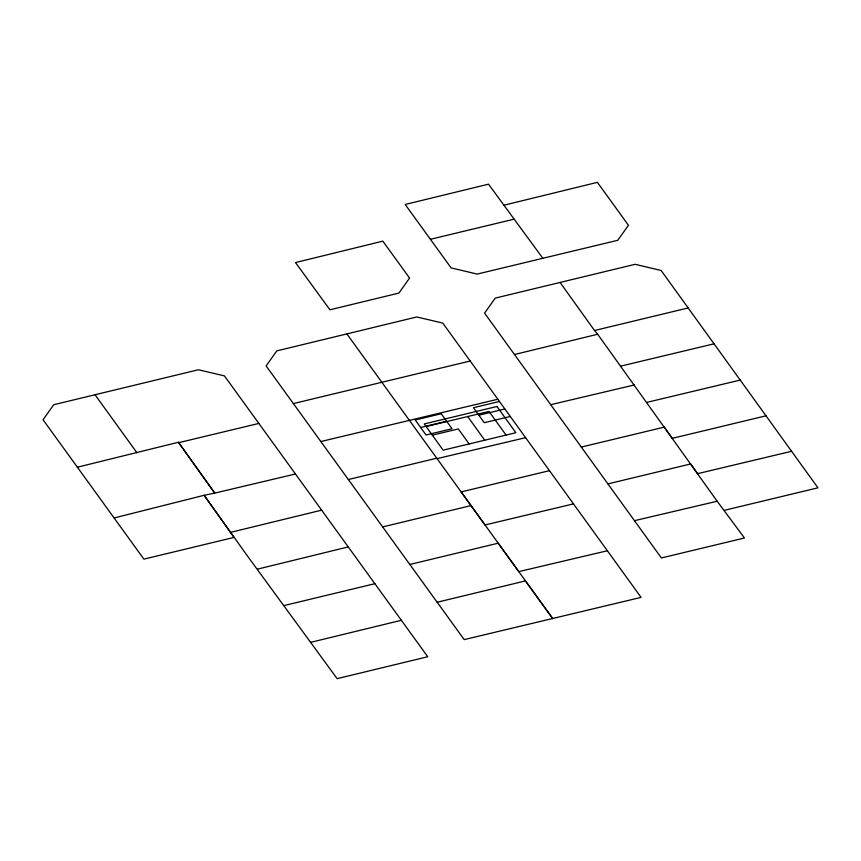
<?xml version="1.0" encoding="UTF-8"?>
<svg xmlns="http://www.w3.org/2000/svg" width="861" height="861" viewBox="0 0 861 861"><rect width="100%" height="100%" fill="white"/><g stroke="black" fill="none" stroke-linecap="round" stroke-linejoin="round"><path stroke-width="1.29" d="M77.393 467.211L178.41 442.253L214.744 493.105L295.463 473.991L427.756 656.749L337.125 678.651L247.139 555.56L204.122 495.29L114.136 517.967M503.814 205.252L597.383 182.349L628.465 225.291L617.757 240.294L477.188 274.078L451.121 267.9L405.187 204.477L488.531 184.168L542.85 258.311M257.568 569.121L348.231 546.918M346.886 333.907L416.767 316.956L442.802 323.112L641.079 597.383L464.208 639.615L266.124 365.925L276.79 350.89L346.886 333.907L552.762 618.628L525.458 580.906L437.151 602.248M514.48 354.528L597.663 334.251L717.181 501.242L744.474 538.007L661.377 557.95L484.592 313.135L495.258 298.11L635.149 264.305L661.14 270.494L817.95 487.821L724.381 510.315M230.425 532.399L321.648 510.153M310.584 642.371L401.366 620.286M178.41 442.253L214.744 493.105L204.122 495.29L234.041 537.404L143.895 559.144L43.05 419.759L53.716 404.735L198.428 369.756L224.452 375.913L295.463 473.991M560.091 282.462L594.51 330.506L688.208 307.947M293.386 403.583L470.224 361.007M348.35 479.523L436.785 458.203M581.336 447.074L664.326 427.11L672.204 438.367L765.967 415.809M549.501 470.655L461.141 491.932L485.023 524.973L573.458 503.879M382.618 526.932L471.053 505.601M607.931 483.893L690.716 463.95L697.593 473.668L791.603 451.282M409.847 564.472L498.196 543.194L518.774 571.618L607.371 550.76M283.958 605.584L374.901 583.683M430.457 239.283L513.963 219.2M178.722 442.662L258.849 423.429M620.942 366.076L714.038 343.819M497.841 399.235L320.852 441.542M499.455 401.474L473.464 407.705L484.259 422.708L510.25 416.476M420.652 427.486L446.633 421.244M426.12 426.518L489.005 411.429L506.074 435.074M478.867 415.206L504.847 408.975M432.34 435.171L458.332 428.939L469.137 443.942M646.966 402.345L740.223 380.078M550.696 404.702L634.471 384.921M437.065 458.633L525.587 437.679M634.471 520.679L717.181 501.242M594.51 330.506L597.663 334.251M95.033 394.758L136.974 452.8M467.695 416.541L484.721 440.197M409.567 278.049L398.901 293.084L329.924 309.788L295.495 262.562L382.822 241.145L409.567 278.049M441.241 413.743L415.25 419.985L426.044 434.988L452.036 428.756L441.241 413.743M496.969 406.489L424.258 423.935L443.146 450.174L515.857 432.728L496.969 406.489"/></g></svg>
